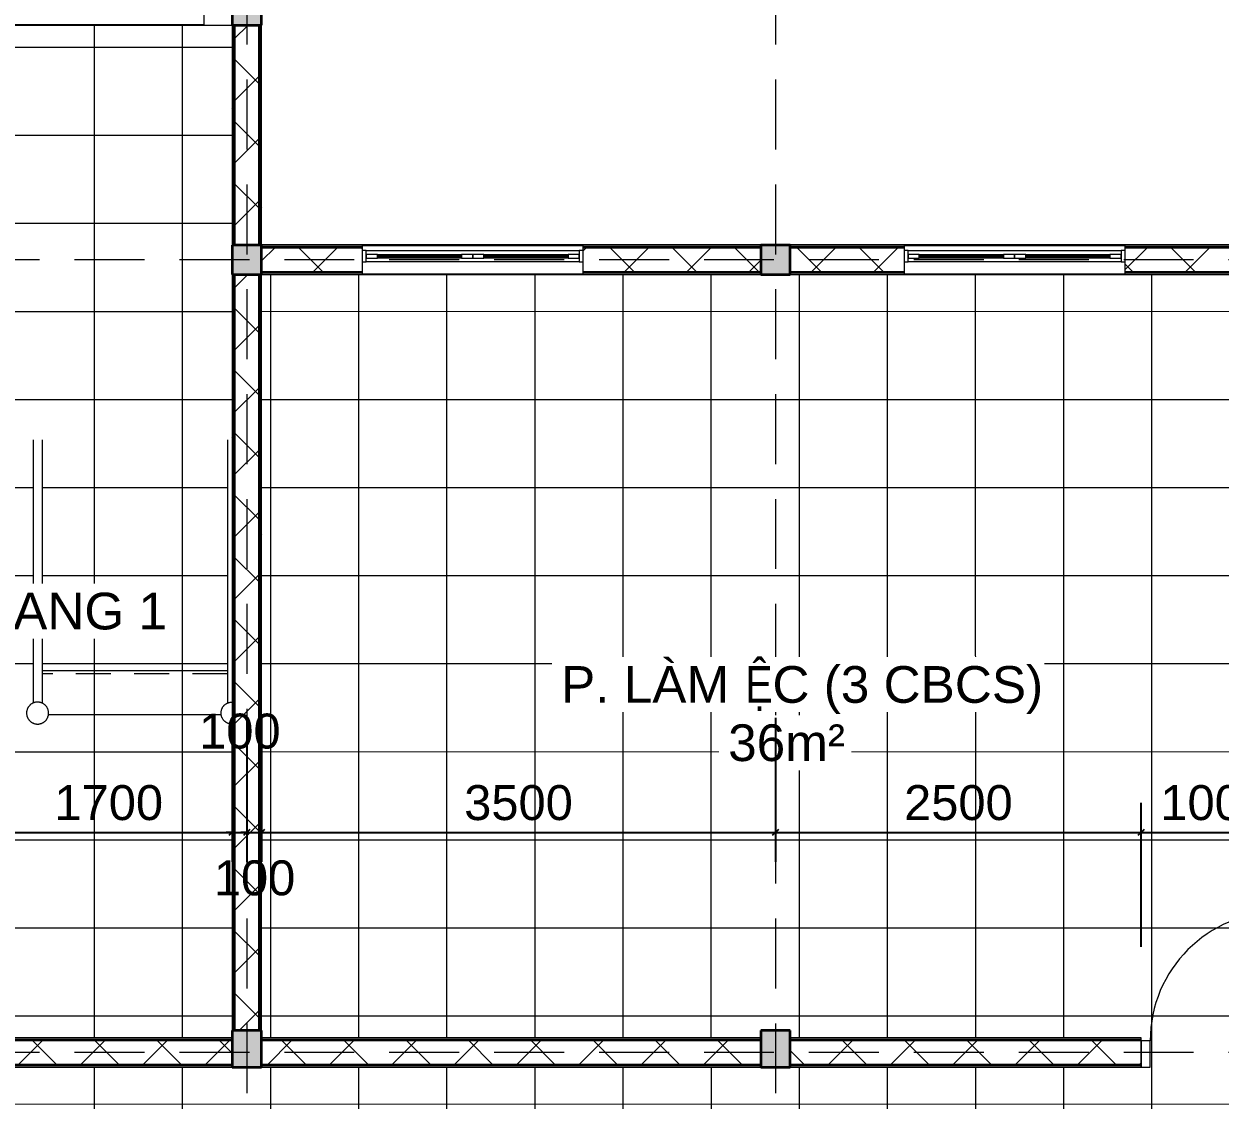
# Model space of a CAD drawing. Header units: millimetres. Extents: x -20510 to 108935, y -243239 to 20306.
# Drawn here: x 6532 to 14677, y -132524 to -125192 of the extents above; entities that cross this region are included whole.
import ezdxf

# ---------------------------------------------------------------- set-up
doc = ezdxf.new("R2010")
doc.units = ezdxf.units.MM
doc.linetypes.add('Hidden', pattern=[714.375, 476.25, -238.125])
doc.linetypes.add('Overhead', pattern=[396.875, 238.125, -158.75])
for name, color, linetype, lineweight in [('A-ANNO-DIMS', 1, 'Continuous', 9), ('A-DOOR', 2, 'Continuous', 18), ('A-FLOR', 7, 'Continuous', 9), ('A-FLOR-HRAL', 2, 'Continuous', 9), ('A-FLOR-PATT', 8, 'Continuous', 9), ('A-GLAZ', 4, 'Continuous', 18), ('A-WALL', 7, 'Continuous', 25), ('A-WALL-PATT', 8, 'Continuous', 18), ('G-ANNO-TEXT', 2, 'Continuous', 9), ('S-COLS', 7, 'Continuous', 25), ('S-GRID', 1, 'Continuous', 9), ('S-STRS', 2, 'Continuous', 18)]:
    doc.layers.add(name, color=color, linetype=linetype, lineweight=lineweight)
doc.styles.add('Arial_2', font='arial.ttf', dxfattribs={"height": 300})
doc.styles.add('Arial_3', font='arial.ttf', dxfattribs={"width": 0.8, "height": 250})
doc.styles.add('Arial_5', font='arial.ttf', dxfattribs={"height": 238.125})
doc.dimstyles.new('SecretInternalLinAngDimStyle5p4736185', dxfattribs={"dimscale": 304.8, "dimtxt": 242.94927, "dimasz": 0.130208, "dimexe": 0.656168, "dimexo": 0.0625, "dimgap": 0.260417, "dimtad": 1, "dimdec": 0, "dimrnd": 100, "dimzin": 0, "dimdsep": 46, "dimtxsty": 'Arial_5', "dimblk1": 'OBLIQUE', "dimblk2": 'OBLIQUE', "dimsah": 1, "dimcen": 0.09, "dimdle": 0.492126, "dimazin": 0, "dimtfac": 1, "dimtdec": 4, "dimtix": 1, "dimtmove": 0, "dimatfit": 3, "dimfxl": 2.624672, "dimfxlon": 1, "dimtvp": 1, "dimtolj": 1, "dimtzin": 0, "dimarcsym": 2})
doc.dimstyles.new('SecretInternalLinAngDimStyle5p4736185_1', dxfattribs={"dimscale": 304.8, "dimtxt": 242.94927, "dimasz": 0.130208, "dimexe": 0.656168, "dimexo": 0.0625, "dimgap": 0.260417, "dimtad": 1, "dimdec": 0, "dimrnd": 100, "dimzin": 0, "dimdsep": 46, "dimtxsty": 'Arial_5', "dimblk1": 'OBLIQUE', "dimblk2": 'OBLIQUE', "dimsah": 1, "dimcen": 0.09, "dimdle": 0.492126, "dimazin": 0, "dimtfac": 1, "dimtdec": 4, "dimtix": 1, "dimtmove": 2, "dimatfit": 3, "dimfxl": 2.624672, "dimfxlon": 1, "dimtvp": 1, "dimtolj": 1, "dimtzin": 0, "dimarcsym": 2})
pattern_1 = [(0, (26776.95, -140000), (406.4, 101.6), [33.528, -271.272, 33.528, -271.272, -1625.6]), (0, (26776.95, -140000), (406.4, 101.6), [-609.6, 33.528, -576.072, 33.528, -271.272, -711.2]), (0, (26776.95, -140000), (406.4, 101.6), [-1524, 33.528, -169.672, 33.528, -474.472]), (120, (26929.35, -139949.2), (-291.18818, 301.15272), [33.528, -271.272, 33.528, -271.272, -1625.6]), (120, (26929.35, -139949.2), (-291.18818, 301.15272), [-609.6, 33.528, -576.072, 33.528, -271.272, -711.2]), (120, (26929.35, -139949.2), (-291.18818, 301.15272), [-1524, 33.528, -169.672, 33.528, -474.472]), (240, (26980.15, -139746), (-115.21182, -402.75272), [33.528, -271.272, 33.528, -271.272, -1625.6]), (240, (26980.15, -139746), (-115.21182, -402.75272), [-609.6, 33.528, -576.072, 33.528, -271.272, -711.2]), (240, (26980.15, -139746), (-115.21182, -402.75272), [-1524, 33.528, -169.672, 33.528, -474.472])]
pattern_2 = [(45, (26776.95, -140000), (-212.132, 212.132), []), (135, (26776.95, -140000), (-212.132, -212.132), [])]

# ---------------------------------------------------------------- blocks, each defined once
blk = doc.blocks.new('CỬA 1 CÁNH EROWINDOW_có ô chết_ - D4_1000x2200-2361184-05_MẶT BẰNG TẦNG ÁP MÁI')
at = {"layer": 'A-DOOR'}
for p, q in [((-439, 100), (-500, 100)), ((-500, 100), (-500, -80)), ((-439, -80), (-439, 100)), ((500, 100), (439, 100)), ((439, 100), (439, -80)), ((500, -80), (500, 100)), ((-500, -80), (-439, -80)), ((-399, -80), (-439, -80)), ((-439, -80), (-439, -958)), ((-399, -958), (-399, -80)), ((439, -80), (500, -80)), ((-399, -138), (-439, -138)), ((-424, -138), (-424, -900)), ((-414, -900), (-414, -138)), ((-399, -900), (-439, -900)), ((-439, -958), (-399, -958)), ((-399, -958), (-399, -900))]:
    blk.add_line(p, q, dxfattribs=at)
blk.add_circle((-439, -80), 10, dxfattribs=at)
blk.add_arc((-439, -80), 878, 270, 360, dxfattribs=at)
blk = doc.blocks.new('CUA SO 2 CANH NHOM KINH O O THOANG - S1_1500x1800-2404851-05_MẶT BẰNG TẦNG ÁP MÁI')
at = {"layer": 'A-GLAZ'}
for p, q in [((-725, 63), (-750, 63)), ((-725, -13), (-725, 63)), ((-649, 37.5), (-725, 37.5)), ((-725, 37.5), (-725, 12.5)), ((-725, 12.5), (-649, 12.5)), ((-649, 12.5), (-649, 37.5)), ((-76, 27.5), (-649, 27.5)), ((-649, 27.5), (-649, 22.5)), ((-649, 22.5), (-76, 22.5)), ((0, 37.5), (-76, 37.5)), ((-76, 37.5), (-76, 12.5)), ((-76, 22.5), (-76, 27.5)), ((-76, 12.5), (0, 12.5)), ((0, 12.5), (0, 37.5)), ((76, 37.5), (0, 37.5)), ((0, 37.5), (0, 12.5)), ((0, 12.5), (76, 12.5)), ((76, 12.5), (76, 37.5)), ((649, 27.5), (76, 27.5)), ((76, 27.5), (76, 22.5)), ((76, 22.5), (649, 22.5)), ((725, 37.5), (649, 37.5)), ((649, 37.5), (649, 12.5)), ((649, 22.5), (649, 27.5)), ((649, 12.5), (725, 12.5)), ((750, 63), (725, 63)), ((725, 63), (725, -13)), ((725, 12.5), (725, 37.5)), ((-750, -13), (-725, -13)), ((725, -13), (750, -13))]:
    blk.add_line(p, q, dxfattribs=at)
at = {"layer": 'A-GLAZ', "lineweight": 9}
for p, q in [((-725, 63), (725, 63)), ((-649, 37.5), (-76, 37.5)), ((-76, 12.5), (-649, 12.5)), ((76, 37.5), (649, 37.5)), ((649, 12.5), (76, 12.5)), ((725, -13), (-725, -13))]:
    blk.add_line(p, q, dxfattribs=at)
blk = doc.blocks.new('Railing - 150mm-2368385-05_MẶT BẰNG TẦNG ÁP MÁI')
at = {"layer": 'A-FLOR-HRAL', "flags": 128}
for points in [[(0, 75), (-3, 74.9), (-6, 74.8), (-9, 74.5), (-11.9, 74), (-14.9, 73.5), (-17.8, 72.9), (-20.7, 72.1), (-23.6, 71.2), (-26.4, 70.2), (-29.2, 69.1), (-31.9, 67.9), (-34.6, 66.5), (-37.3, 65.1), (-39.8, 63.5), (-42.3, 61.9), (-44.8, 60.2), (-47.2, 58.3), (-49.5, 56.4), (-51.7, 54.4), (-53.8, 52.3), (-55.8, 50.1), (-57.8, 47.8), (-59.7, 45.4), (-61.4, 43), (-63.1, 40.5), (-64.7, 38), (-66.1, 35.3), (-67.5, 32.7), (-68.8, 30), (-69.9, 27.2), (-70.9, 24.4), (-71.9, 21.5), (-72.7, 18.6), (-73.3, 15.7), (-73.9, 12.7), (-74.4, 9.8), (-74.7, 6.8), (-74.9, 3.8), (-75, 0.8), (-75, -2.2), (-74.8, -5.2), (-74.6, -8.2), (-74.2, -11.1), (-73.7, -14.1), (-73, -17), (-72.3, -19.9), (-71.4, -22.8), (-70.5, -25.7), (-69.4, -28.5), (-68.2, -31.2), (-66.9, -33.9), (-65.5, -36.6), (-64, -39.2), (-62.4, -41.7), (-60.6, -44.1), (-58.8, -46.5), (-56.9, -48.8), (-54.9, -51.1), (-52.8, -53.2), (-50.7, -55.3), (-48.4, -57.3), (-46.1, -59.2), (-43.7, -61), (-41.2, -62.7), (-38.7, -64.3), (-36.1, -65.8), (-33.4, -67.2), (-30.7, -68.4), (-27.9, -69.6), (-25.1, -70.7), (-22.3, -71.6), (-19.4, -72.4), (-16.5, -73.2), (-13.5, -73.8), (-10.6, -74.2), (-7.6, -74.6), (-4.6, -74.9), (-1.6, -75), (0, -75)], [(0, -75), (3, -74.9), (6, -74.8), (9, -74.5), (11.9, -74), (14.9, -73.5), (17.8, -72.9), (20.7, -72.1), (23.6, -71.2), (26.4, -70.2), (29.2, -69.1), (31.9, -67.9), (34.6, -66.5), (37.3, -65.1), (39.8, -63.5), (42.3, -61.9), (44.8, -60.2), (47.2, -58.3), (49.5, -56.4), (51.7, -54.4), (53.8, -52.3), (55.8, -50.1), (57.8, -47.8), (59.7, -45.4), (61.4, -43), (63.1, -40.5), (64.7, -38), (66.1, -35.3), (67.5, -32.7), (68.8, -30), (69.9, -27.2), (70.9, -24.4), (71.9, -21.5), (72.7, -18.6), (73.3, -15.7), (73.9, -12.7), (74.4, -9.8), (74.7, -6.8), (74.9, -3.8), (75, -0.8), (75, 2.2), (74.8, 5.2), (74.6, 8.2), (74.2, 11.1), (73.7, 14.1), (73, 17), (72.3, 19.9), (71.4, 22.8), (70.5, 25.7), (69.4, 28.5), (68.2, 31.2), (66.9, 33.9), (65.5, 36.6), (64, 39.2), (62.4, 41.7), (60.6, 44.1), (58.8, 46.5), (56.9, 48.8), (54.9, 51.1), (52.8, 53.2), (50.7, 55.3), (48.4, 57.3), (46.1, 59.2), (43.7, 61), (41.2, 62.7), (38.7, 64.3), (36.1, 65.8), (33.4, 67.2), (30.7, 68.4), (27.9, 69.6), (25.1, 70.7), (22.3, 71.6), (19.4, 72.4), (16.5, 73.2), (13.5, 73.8), (10.6, 74.2), (7.6, 74.6), (4.6, 74.9), (1.6, 75), (0, 75)]]:
    blk.add_lwpolyline(points, dxfattribs=at)
blk = doc.blocks.new('Railing - Railing-2370318-05_MẶT BẰNG TẦNG ÁP MÁI')
at = {"layer": 'A-FLOR-HRAL'}
for p, q in [((6594.7, 11975), (6594.7, 10400)), ((6656.1, 11975), (6656.1, 10400)), ((6594.7, 10400), (6594.7, 10180.8)), ((6656.1, 10400), (6656.1, 10180.5))]:
    blk.add_line(p, q, dxfattribs=at)
blk.add_blockref('Railing - 150mm-2368385-05_MẶT BẰNG TẦNG ÁP MÁI', (6625.4, 10112.5))
blk = doc.blocks.new('Railing - 150mm-V1-05_MẶT BẰNG TẦNG ÁP MÁI')
at = {"layer": 'A-FLOR-HRAL', "flags": 128}
blk.add_lwpolyline([(0, -75), (3, -74.9), (6, -74.8), (9, -74.5), (11.9, -74), (14.9, -73.5), (17.8, -72.9), (20.7, -72.1), (23.6, -71.2), (26.4, -70.2), (29.2, -69.1), (31.9, -67.9), (34.6, -66.5), (37.3, -65.1), (39.8, -63.5), (42.3, -61.9), (44.8, -60.2), (47.2, -58.3), (49.5, -56.4), (51.7, -54.4), (53.8, -52.3), (55.8, -50.1), (57.8, -47.8), (59.7, -45.4), (61.4, -43), (63.1, -40.5), (64.7, -38), (66.1, -35.3), (67.5, -32.7), (68.8, -30), (69.9, -27.2), (70.9, -24.4), (71.9, -21.5), (72.7, -18.6), (73.3, -15.7), (73.9, -12.7), (74.4, -9.8), (74.7, -6.8), (74.9, -3.8), (75, -0.8), (75, 2.2), (74.8, 5.2), (74.6, 8.2), (74.2, 11.1), (73.7, 14.1), (73, 17), (72.3, 19.9), (71.4, 22.8), (70.5, 25.7), (69.4, 28.5), (68.2, 31.2), (66.9, 33.9), (65.5, 36.6), (64, 39.2), (62.4, 41.7), (60.6, 44.1), (58.8, 46.5), (56.9, 48.8), (54.9, 51.1), (52.8, 53.2), (50.7, 55.3), (48.4, 57.3), (46.1, 59.2), (43.7, 61), (41.2, 62.7), (38.7, 64.3), (36.1, 65.8), (33.4, 67.2), (30.7, 68.4), (27.9, 69.6), (25.1, 70.7), (22.3, 71.6), (19.4, 72.4), (16.5, 73.2), (13.5, 73.8), (10.6, 74.2), (7.6, 74.6), (4.6, 74.9), (1.6, 75), (0, 75)], dxfattribs=at)
blk = doc.blocks.new('Railing - Railing-2370322-05_MẶT BẰNG TẦNG ÁP MÁI')
at = {"layer": 'A-FLOR-HRAL'}
for p, q in [((7918.9, 11975), (7918.9, 10400)), ((7918.9, 10400), (7918.9, 10180.5))]:
    blk.add_line(p, q, dxfattribs=at)
at = {"extrusion": (0, 0, -1), "zscale": -1}
blk.add_blockref('Railing - 150mm-V1-05_MẶT BẰNG TẦNG ÁP MÁI', (-7949.6, 10112.5), dxfattribs=at)
blk = doc.blocks.new('M_Concrete-Rectangular-Column - COT200X250-2391840-05_MẶT BẰNG TẦNG ÁP MÁI')
at = {"layer": 'S-COLS', "lineweight": 35}
blk.add_hatch(color=256, dxfattribs=at).paths.add_polyline_path([(100, -125), (100, 125), (-100, 125), (-100, -125)])
for p, q in [((100, 125), (-100, 125)), ((-100, 125), (-100, -125)), ((100, -125), (100, 125)), ((-100, -125), (100, -125))]:
    blk.add_line(p, q, dxfattribs=at)
blk = doc.blocks.new('M_Concrete-Rectangular-Column - COT200X200-2391835-05_MẶT BẰNG TẦNG ÁP MÁI')
at = {"layer": 'S-COLS', "lineweight": 35}
blk.add_hatch(color=256, dxfattribs=at).paths.add_polyline_path([(100, -100), (100, 100), (-100, 100), (-100, -100)])
for p, q in [((100, 100), (-100, 100)), ((-100, 100), (-100, -100)), ((100, -100), (100, 100)), ((-100, -100), (100, -100))]:
    blk.add_line(p, q, dxfattribs=at)
blk = doc.blocks.new('_Oblique')
at = {"color": 0, "linetype": 'ByBlock', "lineweight": -2}
blk.add_line((-0.5, -0.5), (0.5, 0.5), dxfattribs=at)
blk = doc.blocks.new('DIMBLOCK135-05_MẶT BẰNG TẦNG ÁP MÁI')
at = {"layer": 'A-ANNO-DIMS', "color": 0, "lineweight": -2, "transparency": 16777216}
for p, q in [((7950, -129919.1), (7950, -130900)), ((6270, -131481), (6270, -130500)), ((6120, -130700), (8100, -130700))]:
    blk.add_line(p, q, dxfattribs=at)
at = {"layer": 'Defpoints', "color": 0, "transparency": 16777216}
for p in [(7950, -129900), (7950, -130700), (6270, -131500)]:
    blk.add_point(p, dxfattribs=at)
at = {"layer": 'A-ANNO-DIMS', "color": 0, "lineweight": -2, "transparency": 16777216, "xscale": 39.6875, "yscale": 39.6875, "zscale": 39.6875, "rotation": 180}
blk.add_blockref('_Oblique', (6270, -130700), dxfattribs=at)
at = {"layer": 'A-ANNO-DIMS', "color": 0, "lineweight": -2, "transparency": 16777216, "xscale": 39.6875, "yscale": 39.6875, "zscale": 39.6875}
blk.add_blockref('_Oblique', (7950, -130700), dxfattribs=at)
at = {"layer": 'A-ANNO-DIMS', "color": 0, "transparency": 16777216, "insert": (7110, -130499), "char_height": 238.12, "width": 879.103, "attachment_point": 5, "style": 'Arial_5'}
blk.add_mtext('\\A1;1700', dxfattribs=at)
blk = doc.blocks.new('DIMBLOCK136-05_MẶT BẰNG TẦNG ÁP MÁI')
at = {"layer": 'A-ANNO-DIMS', "color": 0, "lineweight": -2, "transparency": 16777216}
for p, q in [((7950, -129919.1), (7950, -130900)), ((8050, -129919.1), (8050, -130900)), ((7950, -130700), (7910.3, -130700)), ((7950, -130700), (8050, -130700)), ((8050, -130700), (8089.7, -130700))]:
    blk.add_line(p, q, dxfattribs=at)
at = {"layer": 'Defpoints', "color": 0, "transparency": 16777216}
for p in [(7950, -129900), (8050, -129900), (8050, -130700)]:
    blk.add_point(p, dxfattribs=at)
at = {"layer": 'A-ANNO-DIMS', "color": 0, "lineweight": -2, "transparency": 16777216, "xscale": 39.6875, "yscale": 39.6875, "zscale": 39.6875}
blk.add_blockref('_Oblique', (7950, -130700), dxfattribs=at)
at = {"layer": 'A-ANNO-DIMS', "color": 0, "lineweight": -2, "transparency": 16777216, "xscale": 39.6875, "yscale": 39.6875, "zscale": 39.6875, "rotation": 180}
blk.add_blockref('_Oblique', (8050, -130700), dxfattribs=at)
at = {"layer": 'A-ANNO-DIMS', "color": 0, "transparency": 16777216, "insert": (7725.3, -129890.9), "char_height": 238.12, "width": 659.327, "attachment_point": 1, "line_spacing_factor": 0.941778, "style": 'Arial_5'}
blk.add_mtext('\\A1;100', dxfattribs=at)
blk = doc.blocks.new('DIMBLOCK137-05_MẶT BẰNG TẦNG ÁP MÁI')
at = {"layer": 'A-ANNO-DIMS', "color": 0, "lineweight": -2, "transparency": 16777216}
for p, q in [((8050, -129919.1), (8050, -130900)), ((8150, -129919.1), (8150, -130900)), ((8050, -130700), (8010.3, -130700)), ((8050, -130700), (8150, -130700)), ((8150, -130700), (8189.7, -130700))]:
    blk.add_line(p, q, dxfattribs=at)
at = {"layer": 'Defpoints', "color": 0, "transparency": 16777216}
for p in [(8050, -129900), (8150, -129900), (8150, -130700)]:
    blk.add_point(p, dxfattribs=at)
at = {"layer": 'A-ANNO-DIMS', "color": 0, "lineweight": -2, "transparency": 16777216, "xscale": 39.6875, "yscale": 39.6875, "zscale": 39.6875}
blk.add_blockref('_Oblique', (8050, -130700), dxfattribs=at)
at = {"layer": 'A-ANNO-DIMS', "color": 0, "lineweight": -2, "transparency": 16777216, "xscale": 39.6875, "yscale": 39.6875, "zscale": 39.6875, "rotation": 180}
blk.add_blockref('_Oblique', (8150, -130700), dxfattribs=at)
at = {"layer": 'A-ANNO-DIMS', "color": 0, "transparency": 16777216, "insert": (7825.3, -130890.9), "char_height": 238.12, "width": 659.327, "attachment_point": 1, "line_spacing_factor": 0.941778, "style": 'Arial_5'}
blk.add_mtext('\\A1;100', dxfattribs=at)
blk = doc.blocks.new('DIMBLOCK138-05_MẶT BẰNG TẦNG ÁP MÁI')
at = {"layer": 'A-ANNO-DIMS', "color": 0, "lineweight": -2, "transparency": 16777216}
for p, q in [((8150, -129919.1), (8150, -130900)), ((11650, -129919.1), (11650, -130900)), ((8000, -130700), (11800, -130700))]:
    blk.add_line(p, q, dxfattribs=at)
at = {"layer": 'Defpoints', "color": 0, "transparency": 16777216}
for p in [(8150, -129900), (11650, -129900), (11650, -130700)]:
    blk.add_point(p, dxfattribs=at)
at = {"layer": 'A-ANNO-DIMS', "color": 0, "lineweight": -2, "transparency": 16777216, "xscale": 39.6875, "yscale": 39.6875, "zscale": 39.6875, "rotation": 180}
blk.add_blockref('_Oblique', (8150, -130700), dxfattribs=at)
at = {"layer": 'A-ANNO-DIMS', "color": 0, "lineweight": -2, "transparency": 16777216, "xscale": 39.6875, "yscale": 39.6875, "zscale": 39.6875}
blk.add_blockref('_Oblique', (11650, -130700), dxfattribs=at)
at = {"layer": 'A-ANNO-DIMS', "color": 0, "transparency": 16777216, "insert": (9900, -130499), "char_height": 238.12, "width": 879.103, "attachment_point": 5, "style": 'Arial_5'}
blk.add_mtext('\\A1;3500', dxfattribs=at)
blk = doc.blocks.new('DIMBLOCK139-05_MẶT BẰNG TẦNG ÁP MÁI')
at = {"layer": 'A-ANNO-DIMS', "color": 0, "lineweight": -2, "transparency": 16777216}
for p, q in [((11650, -129919.1), (11650, -130900)), ((14140, -131481), (14140, -130500)), ((11500, -130700), (14290, -130700))]:
    blk.add_line(p, q, dxfattribs=at)
at = {"layer": 'Defpoints', "color": 0, "transparency": 16777216}
for p in [(11650, -129900), (14140, -130700), (14140, -131500)]:
    blk.add_point(p, dxfattribs=at)
at = {"layer": 'A-ANNO-DIMS', "color": 0, "lineweight": -2, "transparency": 16777216, "xscale": 39.6875, "yscale": 39.6875, "zscale": 39.6875, "rotation": 180}
blk.add_blockref('_Oblique', (11650, -130700), dxfattribs=at)
at = {"layer": 'A-ANNO-DIMS', "color": 0, "lineweight": -2, "transparency": 16777216, "xscale": 39.6875, "yscale": 39.6875, "zscale": 39.6875}
blk.add_blockref('_Oblique', (14140, -130700), dxfattribs=at)
at = {"layer": 'A-ANNO-DIMS', "color": 0, "transparency": 16777216, "insert": (12895, -130499), "char_height": 238.12, "width": 879.103, "attachment_point": 5, "style": 'Arial_5'}
blk.add_mtext('\\A1;2500', dxfattribs=at)
blk = doc.blocks.new('DIMBLOCK140-05_MẶT BẰNG TẦNG ÁP MÁI')
at = {"layer": 'A-ANNO-DIMS', "color": 0, "lineweight": -2, "transparency": 16777216}
for p, q in [((14140, -131481), (14140, -130500)), ((15140, -131481), (15140, -130500)), ((13990, -130700), (15290, -130700))]:
    blk.add_line(p, q, dxfattribs=at)
at = {"layer": 'Defpoints', "color": 0, "transparency": 16777216}
for p in [(15140, -130700), (14140, -131500), (15140, -131500)]:
    blk.add_point(p, dxfattribs=at)
at = {"layer": 'A-ANNO-DIMS', "color": 0, "lineweight": -2, "transparency": 16777216, "xscale": 39.6875, "yscale": 39.6875, "zscale": 39.6875, "rotation": 180}
blk.add_blockref('_Oblique', (14140, -130700), dxfattribs=at)
at = {"layer": 'A-ANNO-DIMS', "color": 0, "lineweight": -2, "transparency": 16777216, "xscale": 39.6875, "yscale": 39.6875, "zscale": 39.6875}
blk.add_blockref('_Oblique', (15140, -130700), dxfattribs=at)
at = {"layer": 'A-ANNO-DIMS', "color": 0, "transparency": 16777216, "insert": (14640, -130499), "char_height": 238.12, "width": 879.103, "attachment_point": 5, "style": 'Arial_5'}
blk.add_mtext('\\A1;1000', dxfattribs=at)

msp = doc.modelspace()

# ---------------------------------------------------------------- hatches: boundary and pattern name
at = {"layer": 'A-FLOR-PATT'}
h = msp.add_hatch(dxfattribs=at)
h.set_pattern_fill('FP_6', color=256, style=0, pattern_type=2)
h.set_pattern_definition([(0.0043, (16612.5, -132550.4), (-0.045, 600), []), (90.004, (16612.5, -132550.4), (-600, -0.042), [])])
h.paths.add_polyline_path([(450, -140100.9), (825, -140100.8), (825, -139951), (650, -139951), (650, -140100), (450, -140100), (450, -139900), (574, -139900), (574, -139750), (450, -139750), (450, -140100)])
h.paths.add_polyline_path([(1925, -140100.8), (2025, -140100.7), (2025, -140001), (1925, -140001)])
h.paths.add_polyline_path([(3125, -140100.7), (3225, -140100.7), (3225, -140001), (3125, -140001)])
h.paths.add_polyline_path([(4250, -140100.6), (11550, -140100), (11550, -134700), (8150, -134700), (8150, -134750), (7950, -134750), (7950, -134700), (7270, -134700), (7270, -134500), (12580, -134500), (12580, -134700), (11750, -134700), (11750, -139900), (22350, -139900), (22350, -134700), (22250, -134700), (22250, -134500), (23080, -134500), (23080, -134700), (22550, -134700), (22550, -139900), (25950, -139900), (25950, -134700), (24080, -134700), (24080, -134500), (31170, -134500), (31170, -134700), (29750, -134700), (29750, -134750), (29550, -134750), (29550, -134700), (26150, -134700), (26150, -140099), (32150, -140098.5), (32150, -140006), (32250, -140006), (32250, -140098.5), (33450, -140098.4), (33450, -140006), (33550, -140006), (33550, -139901), (37250, -139900), (37250, -139750), (37025, -139750), (37025, -139650), (37050, -139650), (37050, -136600), (37150, -136600), (37150, -137450), (37254.9, -137450), (37260.1, -134700), (37250, -134700), (37250, -134750), (37050, -134750), (37050, -134700), (33450, -134700), (33450, -134750), (33250, -134750), (33250, -134700), (32570, -134700), (32570, -134500), (37050, -134500), (37050, -132300), (33220, -132300), (33220, -132100), (33250, -132100), (33249.6, -129962.3), (33232.2, -129960), (33215.2, -129953.6), (33207.3, -129948.4), (33198.9, -129942), (33189.7, -129931.5), (33179.7, -129912.4), (33176.2, -129900.8), (33175.2, -129881.6), (33178.7, -129864.4), (33184.8, -129850.1), (33194.5, -129837.3), (33205.5, -129827), (33218.9, -129818.1), (33218.9, -128025.5), (33250, -128025.5), (33250, -125200), (29750, -125200), (29750, -128701.8), (29781.1, -128694.4), (30299.2, -128452.8), (30346.5, -128258.4), (30478.5, -128541.6), (30525.8, -128347.2), (31075, -128091.1), (31075, -128095.7), (31094.6, -128091.1), (31094.6, -128093.6), (31105.3, -128091.1), (31105.3, -129819.4), (31123.5, -129831.6), (31135.5, -129845.3), (31143.7, -129858.9), (31147.7, -129877.9), (31148.6, -129897.5), (31142.7, -129915.7), (31133.9, -129933), (31120.2, -129946.9), (31101.7, -129956), (31090, -129960.8), (31074.6, -129961.5), (31053.8, -129959), (31043.9, -129955.6), (31025.7, -129943.4), (31013.7, -129929.7), (31005.5, -129916.1), (31000.6, -129900), (29823, -129900), (29819.5, -129916.1), (29809.4, -129932.8), (29795.4, -129947.1), (29779.1, -129956.8), (29765.8, -129960.5), (29750, -129961.5), (29750, -132100), (32220, -132100), (32220, -132300), (29540, -132300), (29540, -132100), (29550, -132100), (29550, -126900), (23000, -126900), (23000, -127900), (22550, -127900), (22550, -132100), (25950, -132100), (25950, -132050), (26150, -132050), (26150, -132100), (28540, -132100), (28540, -132300), (22340, -132300), (22340, -132100), (22350, -132100), (22350, -127900), (19900, -127900), (19900, -126900), (15350, -126900), (15350, -132100), (18750, -132100), (18750, -132050), (18950, -132050), (18950, -132100), (21340, -132100), (21340, -132300), (15140, -132300), (15140, -132100), (15150, -132100), (15150, -126900), (8150, -126900), (8150, -132100), (11550, -132100), (11550, -132050), (11750, -132050), (11750, -132100), (14140, -132100), (14140, -132300), (6270, -132300), (6270, -132100), (7950, -132100), (7949.6, -129962.3), (7929.6, -129959.1), (7918.4, -129955.4), (7907.3, -129948.4), (7899.4, -129942.5), (7888.7, -129929.7), (7879.7, -129912.4), (7876.2, -129900.8), (7875.2, -129881.6), (7878.7, -129864.4), (7884.8, -129850.1), (7894.5, -129837.3), (7905.5, -129827), (7918.9, -129818.1), (7918.9, -128025.5), (7950, -128025.5), (7950, -125200), (4450, -125200), (4450, -132100), (5270, -132100), (5270, -132300), (450, -132300), (450, -132050), (650, -132050), (650, -132100), (4250, -132100), (4250, -126700.8), (4225, -126700.8), (4225, -126899), (675, -126899), (675, -127150), (650, -127150), (650, -129700), (450, -129700), (450, -131200), (-4025.9, -131200), (-4050, -135600), (450, -135600), (450, -137100), (650, -137100), (650.7, -139650), (675, -139650), (675, -139851), (925, -139851), (925, -139901), (4225, -139901), (4225, -139956), (4250, -139956), (4250, -140100)])
h.paths.add_polyline_path([(34550, -140098.3), (34650, -140098.3), (34650, -140001), (34550, -140001)])
h.paths.add_polyline_path([(35750, -140098.2), (35850, -140098.2), (35850, -140001), (35750, -140001)])
h.paths.add_polyline_path([(36950, -140098.2), (37050, -140098.1), (37050, -140000), (36950, -140000)])
h.paths.add_polyline_path([(450, -139650), (450, -139650), (450, -139484.7)])
h.paths.add_polyline_path([(37250.8, -139650), (37252.5, -138750), (37250, -138750), (37250, -139650)])
h.paths.add_polyline_path([(37150, -138650), (37252.7, -138650), (37252.9, -138550), (37150, -138550), (37150, -138558.2)])
h.paths.add_polyline_path([(450, -138650), (550, -138650), (550, -138550), (450, -138550), (450, -138558.2)])
h.paths.add_polyline_path([(450, -138450), (450, -138450), (450, -137631.8)])
h.paths.add_polyline_path([(37250, -138450), (37253.1, -138450), (37254.7, -137550), (37250, -137550), (37250, -137631.8)])
h.paths.add_polyline_path([(450, -137450), (550, -137450), (550, -137200), (450, -137200)])
h.paths.add_polyline_path([(15350, -134750), (15150, -134750), (15150, -134700), (13980, -134700), (13980, -134500), (20850, -134500), (20850, -134700), (18950, -134700), (18950, -134750), (18750, -134750), (18750, -134700), (15350, -134700)])
h.paths.add_polyline_path([(4265, -134750), (4250, -134750), (4250, -134700), (650, -134700), (650, -134750), (450, -134750), (450, -134500), (5870, -134500), (5870, -134700), (4450, -134700), (4450, -134750), (4435, -134750)])
h.paths.add_polyline_path([(37260.4, -134500), (37264.5, -132300), (37250, -132300), (37250, -134500)])
h.paths.add_polyline_path([(33450, -132100), (34550, -132100), (34550, -131500), (34650, -131500), (34650, -130700), (34550, -130700), (34550, -130600), (34350, -130600), (34350, -130500), (37050, -130500), (37050, -130498.3), (33450, -130498.3), (33450.7, -130500), (33550, -130500), (33550, -130600), (33450, -130600), (33450, -132073.3)])
h.paths.add_polyline_path([(37264.9, -132100), (37269.7, -129530), (37250, -129530), (37250, -132100)])
h.paths.add_polyline_path([(34650, -132100), (37050, -132100), (37050, -132097.4), (35000, -132097.4), (35000, -131548.3), (34650, -131548.3), (34650, -132073.3)])
h.paths.add_polyline_path([(31925.4, -129962.3), (31903.7, -129958.8), (31889.2, -129952.6), (31878, -129945), (31867.3, -129934), (31858, -129919.4), (31853.1, -129905.6), (31850.7, -129887.5), (31852.7, -129870.1), (31859.3, -129854.2), (31869.7, -129838.2), (31880.4, -129828.6), (31894.7, -129819.2), (31894.7, -128025.5), (31956.1, -128025.5), (31956.9, -129819.6), (31972.8, -129830), (31983.5, -129841), (31992.8, -129855.6), (31997.7, -129869.4), (32000.1, -129887.5), (31998.1, -129904.9), (31991.5, -129920.8), (31981.1, -129936.8), (31974, -129943.8), (31955.8, -129955.8), (31941, -129960.5)])
h.paths.add_polyline_path([(6625.4, -129962.3), (6603.7, -129958.8), (6589.2, -129952.6), (6578, -129945), (6567.3, -129934), (6558, -129919.4), (6553.1, -129905.6), (6550.7, -129887.5), (6552.7, -129870.1), (6559.3, -129854.2), (6569.7, -129838.2), (6580.4, -129828.6), (6594.7, -129819.2), (6594.7, -128025.5), (6656.1, -128025.5), (6656.9, -129819.6), (6672.8, -129830), (6683.5, -129841), (6692.8, -129855.6), (6697.7, -129869.4), (6700.1, -129887.5), (6698.1, -129904.9), (6691.5, -129920.8), (6681.1, -129936.8), (6674, -129943.8), (6655.8, -129955.8), (6641, -129960.5)])
h.paths.add_polyline_path([(450, -129600), (550, -129600), (550, -129350), (450, -129350)])
h.paths.add_polyline_path([(37269.9, -129430), (37275, -126699.9), (37250, -126700), (37250, -129430)])
h.paths.add_polyline_path([(450, -128250), (550, -128250), (550, -128150), (450, -128150)])
h.paths.add_polyline_path([(450, -127050), (575, -127050), (575, -126900), (450, -126900), (450, -126700), (650, -126700), (650.7, -126799), (825, -126799), (825, -126699.3), (450, -126700), (450, -127050)])
h.paths.add_polyline_path([(3125, -126799), (3225, -126799), (3225, -126700.3), (3125, -126700.3)])
h.paths.add_polyline_path([(1925, -126799), (2025, -126799), (2025, -126699.8), (1925, -126699.8)])
h.paths.add_polyline_path([(28478, -126700), (29550, -126699.1), (29550, -126699.1), (8150, -126698.3), (8150, -126700), (26978, -126700)])
h.paths.add_polyline_path([(4250, -126699.9), (4250, -125000), (4250, -125000), (4250, -126699.9)])
at = {"layer": 'A-WALL-PATT', "lineweight": 9}
h = msp.add_hatch(dxfattribs=at)
h.set_pattern_fill('FP_2', color=256, style=0, pattern_type=2)
h.set_pattern_definition(pattern_1)
h.paths.add_polyline_path([(7959.8, -132050), (7965, -132050), (7965, -126900), (7950, -126900), (7950, -132050)])
h.paths.add_polyline_path([(7950, -126700), (7965, -126700), (7965, -125200), (7950, -125200), (7950, -126514.8)])
h = msp.add_hatch(dxfattribs=at)
h.set_pattern_fill('FP_3', color=256, style=0, pattern_type=2)
h.set_pattern_definition(pattern_2)
h.paths.add_polyline_path([(8135, -132050), (8134.5, -126900), (7965, -126900), (7965, -132050), (7966.6, -132050)])
h.paths.add_polyline_path([(8135, -126700), (8135, -125200), (7965, -125200), (7965, -126700), (8133.3, -126700)])
h = msp.add_hatch(dxfattribs=at)
h.set_pattern_fill('FP_2', color=256, style=0, pattern_type=2)
h.set_pattern_definition(pattern_1)
h.paths.add_polyline_path([(8150, -132050), (8150, -126900), (8135, -126900), (8135.1, -132050)])
h.paths.add_polyline_path([(8150, -126700), (8150, -125200), (8135, -125200), (8135, -126700)])
h = msp.add_hatch(dxfattribs=at)
h.set_pattern_fill('FP_2', color=256, style=0, pattern_type=2)
h.set_pattern_definition(pattern_1)
h.paths.add_polyline_path([(28842.8, -126715), (29550, -126715), (29550, -126700), (28478, -126700), (28478, -126715)])
h.paths.add_polyline_path([(8838, -126715), (8838, -126700), (8150, -126700), (8150, -126715)])
h.paths.add_polyline_path([(12528, -126715), (12528, -126700), (11750, -126700), (11750, -126715)])
h.paths.add_polyline_path([(26754.5, -126715), (26978, -126715), (26978, -126700), (26150, -126700), (26150, -126715)])
h.paths.add_polyline_path([(10338, -126715), (11550, -126715), (11550, -126700), (10338, -126700)])
h.paths.add_polyline_path([(14028, -126715), (15150, -126715), (15150, -126700), (14028, -126700)])
h.paths.add_polyline_path([(25950, -126715), (25950, -126700), (24938, -126700), (24938, -126715)])
h.paths.add_polyline_path([(15350, -126715), (16148, -126715), (16148, -126700), (15350, -126700), (15350, -126705.6)])
h.paths.add_polyline_path([(22577.9, -126715), (23438, -126715), (23438, -126700), (22550, -126700), (22550, -126715)])
h.paths.add_polyline_path([(17648, -126715), (18750, -126715), (18750, -126700), (17648, -126700)])
h.paths.add_polyline_path([(18950, -126715), (19778, -126715), (19778, -126700), (18950, -126700), (18950, -126705.8)])
h.paths.add_polyline_path([(21278, -126715), (22350, -126715), (22350, -126700), (21278, -126700)])
h = msp.add_hatch(dxfattribs=at)
h.set_pattern_fill('FP_3', color=256, style=0, pattern_type=2)
h.set_pattern_definition(pattern_2)
h.paths.add_polyline_path([(8150, -126885), (8838, -126885), (8838, -126715), (8150, -126715)])
h.paths.add_polyline_path([(11750, -126885), (12528, -126885), (12528, -126715), (11750, -126715), (11750, -126854.8)])
h.paths.add_polyline_path([(29550, -126885), (29550, -126715), (28478, -126715), (28478, -126885), (28842.8, -126885)])
h.paths.add_polyline_path([(10338, -126885), (11550, -126885), (11550, -126715), (10338, -126715), (10338, -126800)])
h.paths.add_polyline_path([(14028, -126885), (15150, -126885), (15150, -126715), (14028, -126715), (14028, -126800)])
h.paths.add_polyline_path([(26754.5, -126885), (26978, -126885), (26978, -126715), (26150, -126715), (26150, -126885)])
h.paths.add_polyline_path([(23438, -126885), (23438, -126715), (22550, -126715), (22550, -126885), (22577.9, -126885)])
h.paths.add_polyline_path([(15350, -126885), (16148, -126885), (16148, -126715), (15350, -126715), (15350, -126883.4)])
h.paths.add_polyline_path([(17648, -126885), (18750, -126885), (18750, -126715), (17648, -126715), (17648, -126800)])
h.paths.add_polyline_path([(18950, -126885), (19778, -126885), (19778, -126715), (18950, -126715), (18950, -126833)])
h.paths.add_polyline_path([(21278, -126885), (22350, -126885), (22350, -126715), (21278, -126715), (21278, -126800)])
h.paths.add_polyline_path([(24938, -126885), (25950, -126885), (25950, -126715), (24938, -126715), (24938, -126800)])
h = msp.add_hatch(dxfattribs=at)
h.set_pattern_fill('FP_2', color=256, style=0, pattern_type=2)
h.set_pattern_definition(pattern_1)
h.paths.add_polyline_path([(8150, -126900), (8838, -126900), (8838, -126885), (8150, -126885)])
h.paths.add_polyline_path([(28842.8, -126900), (29550, -126900), (29550, -126885), (28478, -126885), (28478, -126900)])
h.paths.add_polyline_path([(12528, -126900), (12528, -126885), (11750, -126885), (11750, -126900)])
h.paths.add_polyline_path([(11550, -126900), (11550, -126885), (10338, -126885), (10338, -126900)])
h.paths.add_polyline_path([(26754.5, -126900), (26978, -126900), (26978, -126885), (26150, -126885), (26150, -126900)])
h.paths.add_polyline_path([(23438, -126900), (23438, -126885), (22550, -126885), (22550, -126900), (22577.9, -126900)])
h.paths.add_polyline_path([(18950, -126900), (19778, -126900), (19778, -126885), (18950, -126885), (18950, -126890.8)])
h.paths.add_polyline_path([(18401.3, -126900), (18750, -126900), (18750, -126885), (17648, -126885), (17648, -126900)])
h.paths.add_polyline_path([(25950, -126900), (25950, -126885), (24938, -126885), (24938, -126900)])
h.paths.add_polyline_path([(14028, -126900), (15150, -126900), (15150, -126885), (14028, -126885)])
h.paths.add_polyline_path([(15350, -126900), (16148, -126900), (16148, -126885), (15350, -126885)])
h.paths.add_polyline_path([(21278, -126900), (22350, -126900), (22350, -126885), (21278, -126885)])
h = msp.add_hatch(dxfattribs=at)
h.set_pattern_fill('FP_2', color=256, style=0, pattern_type=2)
h.set_pattern_definition(pattern_1)
h.paths.add_polyline_path([(33220, -132115), (33250, -132115), (33250, -132100), (33220, -132100)])
h.paths.add_polyline_path([(650, -132115), (4250, -132115), (4250, -132100), (650, -132100)])
h.paths.add_polyline_path([(32220, -132115), (32220, -132100), (29750, -132100), (29750, -132115), (30931.1, -132115)])
h.paths.add_polyline_path([(4450, -132115), (5270, -132115), (5270, -132100), (4450, -132100)])
h.paths.add_polyline_path([(29540, -132115), (29550, -132115), (29550, -132100), (29540, -132100)])
h.paths.add_polyline_path([(8150, -132115), (11550, -132115), (11550, -132100), (8150, -132100)])
h.paths.add_polyline_path([(7950, -132115), (7950, -132100), (6270, -132100), (6270, -132115)])
h.paths.add_polyline_path([(28540, -132115), (28540, -132100), (26150, -132100), (26150, -132115), (26754.5, -132115)])
h.paths.add_polyline_path([(11750, -132115), (14140, -132115), (14140, -132100), (11750, -132100), (11750, -132109)])
h.paths.add_polyline_path([(18401.3, -132115), (18750, -132115), (18750, -132100), (15350, -132100), (15350, -132115)])
h.paths.add_polyline_path([(22550, -132115), (25950, -132115), (25950, -132100), (22550, -132100)])
h.paths.add_polyline_path([(22340, -132115), (22350, -132115), (22350, -132100), (22340, -132100)])
h.paths.add_polyline_path([(15150, -132115), (15150, -132100), (15140, -132100), (15140, -132115)])
h.paths.add_polyline_path([(21340, -132115), (21340, -132100), (18950, -132100), (18950, -132115), (20489.6, -132115)])
h = msp.add_hatch(dxfattribs=at)
h.set_pattern_fill('FP_3', color=256, style=0, pattern_type=2)
h.set_pattern_definition(pattern_2)
h.paths.add_polyline_path([(650, -132285), (4250, -132285), (4250, -132115), (650, -132115), (650, -132200)])
h.paths.add_polyline_path([(4450, -132285), (5270, -132285), (5270, -132115), (4450, -132115), (4450, -132146.3)])
h.paths.add_polyline_path([(22340, -132285), (22350, -132285), (22350, -132115), (22340, -132115), (22340, -132200)])
h.paths.add_polyline_path([(33250, -132285), (33250, -132115), (33220, -132115), (33220, -132285)])
h.paths.add_polyline_path([(8150, -132285), (11550, -132285), (11550, -132115), (8150, -132115.4)])
h.paths.add_polyline_path([(7950, -132285), (7950, -132115), (6270, -132115), (6270, -132285)])
h.paths.add_polyline_path([(32220, -132285), (32220, -132115), (29750, -132116), (29750, -132285), (30931.1, -132285)])
h.paths.add_polyline_path([(11750, -132285), (14140, -132285), (14140, -132115), (11750, -132115), (11750, -132217.3)])
h.paths.add_polyline_path([(21340, -132285), (21340, -132115), (18950, -132115), (18950, -132285), (20489.6, -132285)])
h.paths.add_polyline_path([(29540, -132285), (29550, -132285), (29550, -132115), (29540, -132115), (29540, -132200)])
h.paths.add_polyline_path([(15350, -132285), (18750, -132285), (18750, -132115), (15350, -132115.4)])
h.paths.add_polyline_path([(15150, -132285), (15150, -132115), (15140, -132115), (15140, -132285)])
h.paths.add_polyline_path([(28540, -132285), (28540, -132115), (26150, -132115), (26150, -132285), (26754.5, -132285)])
h.paths.add_polyline_path([(22550, -132285), (25950, -132285), (25950, -132115), (22550, -132115.4)])
h = msp.add_hatch(dxfattribs=at)
h.set_pattern_fill('FP_2', color=256, style=0, pattern_type=2)
h.set_pattern_definition(pattern_1)
h.paths.add_polyline_path([(650, -132300), (4250, -132300), (4250, -132285), (650, -132285)])
h.paths.add_polyline_path([(5270, -132300), (5270, -132285), (4450, -132285), (4450, -132300)])
h.paths.add_polyline_path([(33220, -132300), (33250, -132300), (33250, -132285), (33220, -132285)])
h.paths.add_polyline_path([(30931.1, -132300), (32220, -132300), (32220, -132285), (29750, -132285), (29750, -132300)])
h.paths.add_polyline_path([(8150, -132300), (11550, -132300), (11550, -132285), (8150, -132285), (8150, -132296.4)])
h.paths.add_polyline_path([(29550, -132300), (29550, -132285), (29540, -132285), (29540, -132300)])
h.paths.add_polyline_path([(6270, -132300), (7950, -132300), (7950, -132285), (6270, -132285)])
h.paths.add_polyline_path([(11750, -132300), (14140, -132300), (14140, -132285), (11750, -132285), (11750, -132289.6)])
h.paths.add_polyline_path([(26754.5, -132300), (28540, -132300), (28540, -132285), (26150, -132285), (26150, -132300)])
h.paths.add_polyline_path([(25950, -132300), (25950, -132285), (22550, -132285.5), (22550, -132300), (22577.9, -132300)])
h.paths.add_polyline_path([(15350, -132300), (18750, -132300), (18750, -132285), (15350, -132285.5)])
h.paths.add_polyline_path([(15140, -132300), (15150, -132300), (15150, -132285), (15140, -132285)])
h.paths.add_polyline_path([(18950, -132300), (21340, -132300), (21340, -132285), (18950, -132285), (18950, -132294.2)])
h.paths.add_polyline_path([(22340, -132300), (22350, -132300), (22350, -132285), (22340, -132285)])

# ---------------------------------------------------------------- linework, layer by layer
at = {"layer": 'A-FLOR'}
msp.add_line((29550, -126699.1), (8150, -126698.3), dxfattribs=at)
at = {"layer": 'A-WALL', "lineweight": 18}
for p, q in [((7758, -125000), (7758, -125200)), ((7758, -125200), (7950, -125200)), ((7950, -125200), (7950, -126700)), ((8150, -126700), (8150, -125200)), ((8838, -126700), (8150, -126700)), ((8838, -126900), (8838, -126700)), ((11550, -126700), (10338, -126700)), ((10338, -126700), (10338, -126900)), ((12528, -126700), (11750, -126700)), ((12528, -126900), (12528, -126700)), ((15150, -126700), (14028, -126700)), ((14028, -126700), (14028, -126900)), ((7950, -126900), (7950, -132050)), ((8150, -132050), (8150, -126900)), ((8150, -126900), (8838, -126900)), ((10338, -126900), (11550, -126900)), ((11750, -126900), (12528, -126900)), ((14028, -126900), (15150, -126900)), ((7950, -132100), (6270, -132100)), ((11550, -132100), (8150, -132100)), ((14140, -132100), (11750, -132100)), ((14140, -132300), (14140, -132100)), ((6270, -132300), (7950, -132300)), ((8150, -132300), (11550, -132300)), ((11750, -132300), (14140, -132300))]:
    msp.add_line(p, q, dxfattribs=at)
at = {"layer": 'A-WALL'}
for p, q in [((7758, -125200), (4658, -125200)), ((8838, -126700), (10338, -126700)), ((12528, -126700), (14028, -126700)), ((10338, -126900), (8838, -126900)), ((14028, -126900), (12528, -126900))]:
    msp.add_line(p, q, dxfattribs=at)
at = {"layer": 'A-WALL', "lineweight": 35}
for p, q in [((7965, -125200), (7965, -126700)), ((8135, -125200), (8135, -126700)), ((8838, -126715), (8150, -126715)), ((11550, -126715), (10338, -126715)), ((12528, -126715), (11750, -126715)), ((15150, -126715), (14028, -126715)), ((8838, -126885), (8150, -126885)), ((11550, -126885), (10338, -126885)), ((12528, -126885), (11750, -126885)), ((15150, -126885), (14028, -126885)), ((7965, -126900), (7965, -132050)), ((8135, -126900), (8135, -132050)), ((7950, -132115), (6270, -132115)), ((11550, -132115), (8150, -132115)), ((14140, -132115), (11750, -132115)), ((7950, -132285), (6270, -132285)), ((11550, -132285), (8150, -132285)), ((14140, -132285), (11750, -132285))]:
    msp.add_line(p, q, dxfattribs=at)
at = {"layer": 'S-GRID', "linetype": 'Hidden'}
for p, q in [((8050, -122000), (8050, -143000)), ((11650, -122000), (11650, -143000)), ((39500, -126800), (-3000, -126800)), ((39500, -132200), (-3000, -132200))]:
    msp.add_line(p, q, dxfattribs=at)
at = {"layer": 'S-STRS'}
for p, q in [((7918.9, -129600), (6656.1, -129600)), ((7876.1, -129900), (6698.9, -129900))]:
    msp.add_line(p, q, dxfattribs=at)
at = {"layer": 'S-STRS', "linetype": 'Overhead', "lineweight": 9}
msp.add_line((7918.9, -129620), (6656.1, -129620), dxfattribs=at)

# ---------------------------------------------------------------- block references
at = {"layer": 'A-DOOR', "rotation": 180}
msp.add_blockref('CỬA 1 CÁNH EROWINDOW_có ô chết_ - D4_1000x2200-2361184-05_MẶT BẰNG TẦNG ÁP MÁI', (14640, -132200), dxfattribs=at)
at = {"layer": 'A-FLOR-HRAL'}
for name in ['Railing - Railing-2370318-05_MẶT BẰNG TẦNG ÁP MÁI', 'Railing - Railing-2370322-05_MẶT BẰNG TẦNG ÁP MÁI']:
    msp.add_blockref(name, (0, -140000), dxfattribs=at)
at = {"layer": 'A-GLAZ', "lineweight": 9}
for p in [(9588, -126800), (13278, -126800)]:
    msp.add_blockref('CUA SO 2 CANH NHOM KINH O O THOANG - S1_1500x1800-2404851-05_MẶT BẰNG TẦNG ÁP MÁI', p, dxfattribs=at)
at = {"layer": 'S-COLS', "lineweight": 35}
for name, p in [('M_Concrete-Rectangular-Column - COT200X200-2391835-05_MẶT BẰNG TẦNG ÁP MÁI', (8050, -125100)), ('M_Concrete-Rectangular-Column - COT200X200-2391835-05_MẶT BẰNG TẦNG ÁP MÁI', (8050, -126800)), ('M_Concrete-Rectangular-Column - COT200X200-2391835-05_MẶT BẰNG TẦNG ÁP MÁI', (11650, -126800)), ('M_Concrete-Rectangular-Column - COT200X250-2391840-05_MẶT BẰNG TẦNG ÁP MÁI', (8050, -132175)), ('M_Concrete-Rectangular-Column - COT200X250-2391840-05_MẶT BẰNG TẦNG ÁP MÁI', (11650, -132175))]:
    msp.add_blockref(name, p, dxfattribs=at)

# ---------------------------------------------------------------- dimensions: what is measured, and where the dimension line sits
at = {"layer": 'A-ANNO-DIMS'}
for base, p1, p2, override, picture, middle in [((7950, -130700), (6270, -131500), (7950, -129900), {"dimpost": '<>', "dimfxl": 2320}, 'DIMBLOCK135-05_MẶT BẰNG TẦNG ÁP MÁI', (7110, -130499)), ((15140, -130700), (14140, -131500), (15140, -131500), {"dimpost": '<>', "dimfxl": 1000}, 'DIMBLOCK140-05_MẶT BẰNG TẦNG ÁP MÁI', (14640, -130499))]:
    dim = msp.add_linear_dim(base=base, p1=p1, p2=p2, dimstyle='SecretInternalLinAngDimStyle5p4736185', override=override, dxfattribs=at)
    dim.commit()
    dim.dimension.update_dxf_attribs({"geometry": picture, "text_midpoint": middle})
for base, p1, p2, picture, middle in [((8050, -130700), (7950, -129900), (8050, -129900), 'DIMBLOCK136-05_MẶT BẰNG TẦNG ÁP MÁI', (8054.9, -130049.6)), ((8150, -130700), (8050, -129900), (8150, -129900), 'DIMBLOCK137-05_MẶT BẰNG TẦNG ÁP MÁI', (8154.9, -131049.6))]:
    dim = msp.add_linear_dim(base=base, p1=p1, p2=p2, dimstyle='SecretInternalLinAngDimStyle5p4736185_1', override={"dimpost": '<>', "dimfxl": 100}, dxfattribs=at)
    dim.commit()
    dim.dimension.update_dxf_attribs({"geometry": picture, "text_midpoint": middle, "dimtype": 160})

# ---------------------------------------------------------------- next in the draw order: texts
at = {"layer": 'G-ANNO-TEXT', "color": 7, "char_height": 250, "attachment_point": 1, "style": 'Arial_2', "bg_fill": 3, "box_fill_scale": 1.25, "bg_fill_color": 9, "bg_fill_true_color": 13158600, "bg_fill_transparency": 0}
for s, insert, width in [('U THANG 1', (5644.3, -129067.5), 1808.607), ('P. LÀM VI', (10189.6, -129567.5), 1519.999)]:
    msp.add_mtext(s, dxfattribs=dict(at, insert=insert, width=width))

# ---------------------------------------------------------------- next in the draw order: texts
at = {"layer": 'G-ANNO-TEXT', "color": 7, "insert": (11443.7, -129567.5), "char_height": 250, "width": 224.472, "attachment_point": 1, "style": 'Arial_3', "bg_fill": 3, "box_fill_scale": 1.25, "bg_fill_color": 9, "bg_fill_true_color": 13158600, "bg_fill_transparency": 0}
msp.add_mtext('\\fArial|b0|i0|c254|p34|;\\W.8;Ệ', dxfattribs=at)

# ---------------------------------------------------------------- next in the draw order: texts
at = {"layer": 'G-ANNO-TEXT', "color": 7, "insert": (11628.9, -129567.5), "char_height": 250, "width": 1789.367, "attachment_point": 1, "style": 'Arial_2', "bg_fill": 3, "box_fill_scale": 1.25, "bg_fill_color": 9, "bg_fill_true_color": 13158600, "bg_fill_transparency": 0}
msp.add_mtext('C (3 CBCS)', dxfattribs=at)

# ---------------------------------------------------------------- next in the draw order: texts
at = {"layer": 'G-ANNO-TEXT', "color": 7, "insert": (11327.3, -129964.4), "char_height": 250, "width": 776.034, "attachment_point": 1, "style": 'Arial_2', "bg_fill": 3, "box_fill_scale": 1.25, "bg_fill_color": 9, "bg_fill_true_color": 13158600, "bg_fill_transparency": 0}
msp.add_mtext('36m²', dxfattribs=at)

# ---------------------------------------------------------------- next in the draw order: dimensions: what is measured, and where the dimension line sits
at = {"layer": 'A-ANNO-DIMS'}
for base, p1, p2, override, picture, middle in [((11650, -130700), (8150, -129900), (11650, -129900), {"dimpost": '<>', "dimfxl": 3500}, 'DIMBLOCK138-05_MẶT BẰNG TẦNG ÁP MÁI', (9900, -130499)), ((14140, -130700), (11650, -129900), (14140, -131500), {"dimpost": '<>', "dimfxl": 2959.746611}, 'DIMBLOCK139-05_MẶT BẰNG TẦNG ÁP MÁI', (12895, -130499))]:
    dim = msp.add_linear_dim(base=base, p1=p1, p2=p2, dimstyle='SecretInternalLinAngDimStyle5p4736185', override=override, dxfattribs=at)
    dim.commit()
    dim.dimension.update_dxf_attribs({"geometry": picture, "text_midpoint": middle})

doc.saveas('drawing.dxf')
